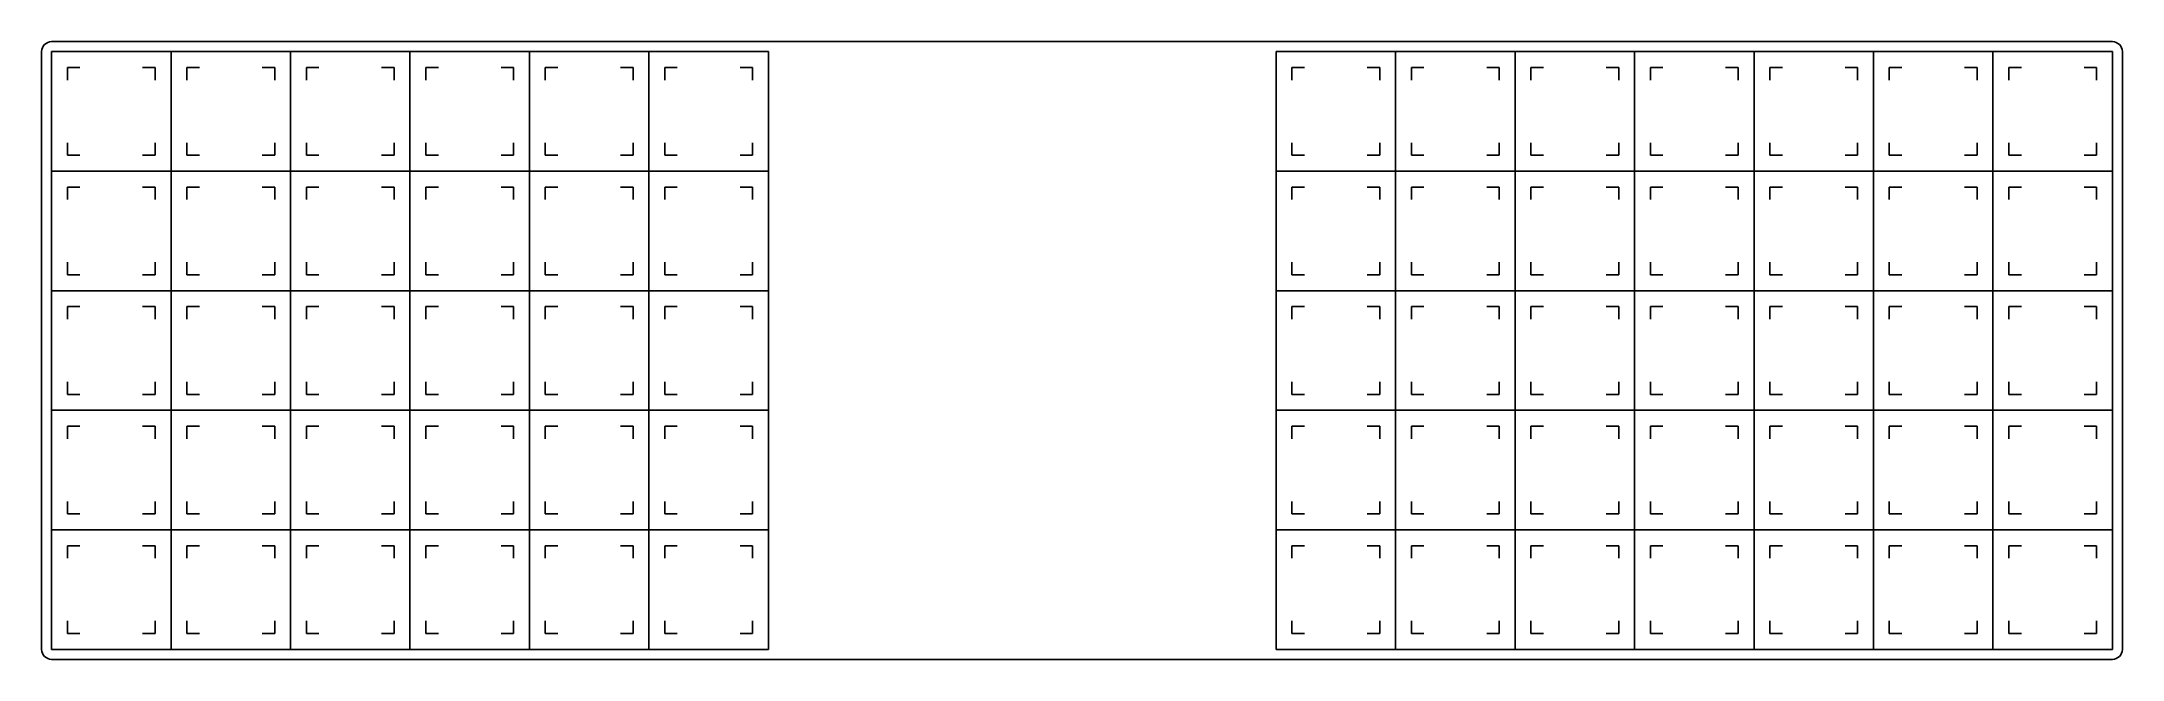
# Model space of a CAD drawing. Extents: x 17 to 349, y -151 to -52.
import ezdxf

# ---------------------------------------------------------------- set-up
doc = ezdxf.new("R2010")
doc.units = 0
doc.layers.add('BLACK', color=7, linetype='CONTINUOUS')

msp = doc.modelspace()

# ---------------------------------------------------------------- linework, layer by layer
at = {"layer": 'BLACK', "linetype": 'CONTINUOUS'}
for p, q in [((347.662, -52.388), (19.05, -52.388)), ((17.462, -53.975), (17.462, -149.225)), ((19.05, -53.975), (38.1, -53.975)), ((19.05, -73.025), (19.05, -53.975)), ((38.1, -53.975), (38.1, -73.025)), ((38.1, -53.975), (57.15, -53.975)), ((38.1, -73.025), (38.1, -53.975)), ((57.15, -53.975), (57.15, -73.025)), ((57.15, -53.975), (76.2, -53.975)), ((57.15, -73.025), (57.15, -53.975)), ((76.2, -53.975), (76.2, -73.025)), ((76.2, -53.975), (95.25, -53.975)), ((76.2, -73.025), (76.2, -53.975)), ((95.25, -53.975), (95.25, -73.025)), ((95.25, -53.975), (114.3, -53.975)), ((95.25, -73.025), (95.25, -53.975)), ((114.3, -53.975), (114.3, -73.025)), ((114.3, -53.975), (133.35, -53.975)), ((114.3, -73.025), (114.3, -53.975)), ((133.35, -53.975), (133.35, -73.025)), ((214.312, -73.025), (214.312, -53.975)), ((214.312, -53.975), (233.362, -53.975)), ((233.362, -53.975), (233.362, -73.025)), ((233.362, -73.025), (233.362, -53.975)), ((233.362, -53.975), (252.412, -53.975)), ((252.412, -53.975), (252.412, -73.025)), ((252.412, -73.025), (252.412, -53.975)), ((252.412, -53.975), (271.462, -53.975)), ((271.462, -53.975), (271.462, -73.025)), ((271.462, -73.025), (271.462, -53.975)), ((271.462, -53.975), (290.512, -53.975)), ((290.512, -53.975), (290.512, -73.025)), ((290.512, -73.025), (290.512, -53.975)), ((290.512, -53.975), (309.562, -53.975)), ((309.562, -53.975), (309.562, -73.025)), ((309.562, -73.025), (309.562, -53.975)), ((309.562, -53.975), (328.613, -53.975)), ((328.613, -53.975), (328.613, -73.025)), ((328.613, -73.025), (328.613, -53.975)), ((328.613, -53.975), (347.662, -53.975)), ((347.662, -53.975), (347.662, -73.025)), ((349.25, -149.225), (349.25, -53.975)), ((23.575, -56.5), (21.575, -56.5)), ((21.575, -56.5), (21.575, -58.5)), ((33.575, -56.5), (35.575, -56.5)), ((35.575, -56.5), (35.575, -58.5)), ((42.625, -56.5), (40.625, -56.5)), ((40.625, -56.5), (40.625, -58.5)), ((52.625, -56.5), (54.625, -56.5)), ((54.625, -56.5), (54.625, -58.5)), ((61.675, -56.5), (59.675, -56.5)), ((59.675, -56.5), (59.675, -58.5)), ((71.675, -56.5), (73.675, -56.5)), ((73.675, -56.5), (73.675, -58.5)), ((80.725, -56.5), (78.725, -56.5)), ((78.725, -56.5), (78.725, -58.5)), ((90.725, -56.5), (92.725, -56.5)), ((92.725, -56.5), (92.725, -58.5)), ((99.775, -56.5), (97.775, -56.5)), ((97.775, -56.5), (97.775, -58.5)), ((109.775, -56.5), (111.775, -56.5)), ((111.775, -56.5), (111.775, -58.5)), ((118.825, -56.5), (116.825, -56.5)), ((116.825, -56.5), (116.825, -58.5)), ((128.825, -56.5), (130.825, -56.5)), ((130.825, -56.5), (130.825, -58.5)), ((216.837, -56.5), (216.837, -58.5)), ((218.837, -56.5), (216.837, -56.5)), ((228.837, -56.5), (230.837, -56.5)), ((230.837, -56.5), (230.837, -58.5)), ((235.887, -56.5), (235.887, -58.5)), ((237.887, -56.5), (235.887, -56.5)), ((247.887, -56.5), (249.887, -56.5)), ((249.887, -56.5), (249.887, -58.5)), ((254.938, -56.5), (254.938, -58.5)), ((256.938, -56.5), (254.938, -56.5)), ((266.938, -56.5), (268.938, -56.5)), ((268.938, -56.5), (268.938, -58.5)), ((273.988, -56.5), (273.988, -58.5)), ((275.988, -56.5), (273.988, -56.5)), ((285.988, -56.5), (287.988, -56.5)), ((287.988, -56.5), (287.988, -58.5)), ((293.037, -56.5), (293.037, -58.5)), ((295.037, -56.5), (293.037, -56.5)), ((305.037, -56.5), (307.037, -56.5)), ((307.037, -56.5), (307.037, -58.5)), ((312.087, -56.5), (312.087, -58.5)), ((314.087, -56.5), (312.087, -56.5)), ((324.087, -56.5), (326.087, -56.5)), ((326.087, -56.5), (326.087, -58.5)), ((331.137, -56.5), (331.137, -58.5)), ((333.137, -56.5), (331.137, -56.5)), ((343.137, -56.5), (345.137, -56.5)), ((345.137, -56.5), (345.137, -58.5)), ((21.575, -68.5), (21.575, -70.5)), ((35.575, -70.5), (35.575, -68.5)), ((40.625, -68.5), (40.625, -70.5)), ((54.625, -70.5), (54.625, -68.5)), ((59.675, -68.5), (59.675, -70.5)), ((73.675, -70.5), (73.675, -68.5)), ((78.725, -68.5), (78.725, -70.5)), ((92.725, -70.5), (92.725, -68.5)), ((97.775, -68.5), (97.775, -70.5)), ((111.775, -70.5), (111.775, -68.5)), ((116.825, -68.5), (116.825, -70.5)), ((130.825, -70.5), (130.825, -68.5)), ((216.837, -68.5), (216.837, -70.5)), ((230.837, -70.5), (230.837, -68.5)), ((235.887, -68.5), (235.887, -70.5)), ((249.887, -70.5), (249.887, -68.5)), ((254.938, -68.5), (254.938, -70.5)), ((268.938, -70.5), (268.938, -68.5)), ((273.988, -68.5), (273.988, -70.5)), ((287.988, -70.5), (287.988, -68.5)), ((293.037, -68.5), (293.037, -70.5)), ((307.037, -70.5), (307.037, -68.5)), ((312.087, -68.5), (312.087, -70.5)), ((326.087, -70.5), (326.087, -68.5)), ((331.137, -68.5), (331.137, -70.5)), ((345.137, -70.5), (345.137, -68.5)), ((21.575, -70.5), (23.575, -70.5)), ((33.575, -70.5), (35.575, -70.5)), ((40.625, -70.5), (42.625, -70.5)), ((52.625, -70.5), (54.625, -70.5)), ((59.675, -70.5), (61.675, -70.5)), ((71.675, -70.5), (73.675, -70.5)), ((78.725, -70.5), (80.725, -70.5)), ((90.725, -70.5), (92.725, -70.5)), ((97.775, -70.5), (99.775, -70.5)), ((109.775, -70.5), (111.775, -70.5)), ((116.825, -70.5), (118.825, -70.5)), ((128.825, -70.5), (130.825, -70.5)), ((216.837, -70.5), (218.837, -70.5)), ((228.837, -70.5), (230.837, -70.5)), ((235.887, -70.5), (237.887, -70.5)), ((247.887, -70.5), (249.887, -70.5)), ((254.938, -70.5), (256.938, -70.5)), ((266.938, -70.5), (268.938, -70.5)), ((273.988, -70.5), (275.988, -70.5)), ((285.988, -70.5), (287.988, -70.5)), ((293.037, -70.5), (295.037, -70.5)), ((305.037, -70.5), (307.037, -70.5)), ((312.087, -70.5), (314.087, -70.5)), ((324.087, -70.5), (326.087, -70.5)), ((331.137, -70.5), (333.137, -70.5)), ((343.137, -70.5), (345.137, -70.5)), ((19.05, -73.025), (38.1, -73.025)), ((19.05, -92.075), (19.05, -73.025)), ((38.1, -73.025), (19.05, -73.025)), ((23.575, -75.55), (21.575, -75.55)), ((21.575, -75.55), (21.575, -77.55)), ((33.575, -75.55), (35.575, -75.55)), ((35.575, -75.55), (35.575, -77.55)), ((38.1, -73.025), (38.1, -92.075)), ((38.1, -73.025), (57.15, -73.025)), ((38.1, -92.075), (38.1, -73.025)), ((57.15, -73.025), (38.1, -73.025)), ((42.625, -75.55), (40.625, -75.55)), ((40.625, -75.55), (40.625, -77.55)), ((52.625, -75.55), (54.625, -75.55)), ((54.625, -75.55), (54.625, -77.55)), ((57.15, -73.025), (57.15, -92.075)), ((57.15, -73.025), (76.2, -73.025)), ((57.15, -92.075), (57.15, -73.025)), ((76.2, -73.025), (57.15, -73.025)), ((61.675, -75.55), (59.675, -75.55)), ((59.675, -75.55), (59.675, -77.55)), ((71.675, -75.55), (73.675, -75.55)), ((73.675, -75.55), (73.675, -77.55)), ((76.2, -73.025), (76.2, -92.075)), ((76.2, -73.025), (95.25, -73.025)), ((76.2, -92.075), (76.2, -73.025)), ((95.25, -73.025), (76.2, -73.025)), ((80.725, -75.55), (78.725, -75.55)), ((78.725, -75.55), (78.725, -77.55)), ((90.725, -75.55), (92.725, -75.55)), ((92.725, -75.55), (92.725, -77.55)), ((95.25, -73.025), (95.25, -92.075)), ((95.25, -73.025), (114.3, -73.025)), ((95.25, -92.075), (95.25, -73.025)), ((114.3, -73.025), (95.25, -73.025)), ((99.775, -75.55), (97.775, -75.55)), ((97.775, -75.55), (97.775, -77.55)), ((109.775, -75.55), (111.775, -75.55)), ((111.775, -75.55), (111.775, -77.55)), ((114.3, -73.025), (114.3, -92.075)), ((114.3, -73.025), (133.35, -73.025)), ((114.3, -92.075), (114.3, -73.025)), ((133.35, -73.025), (114.3, -73.025)), ((118.825, -75.55), (116.825, -75.55)), ((116.825, -75.55), (116.825, -77.55)), ((128.825, -75.55), (130.825, -75.55)), ((130.825, -75.55), (130.825, -77.55)), ((133.35, -73.025), (133.35, -92.075)), ((214.312, -92.075), (214.312, -73.025)), ((214.312, -73.025), (233.362, -73.025)), ((233.362, -73.025), (214.312, -73.025)), ((216.837, -75.55), (216.837, -77.55)), ((218.837, -75.55), (216.837, -75.55)), ((228.837, -75.55), (230.837, -75.55)), ((230.837, -75.55), (230.837, -77.55)), ((233.362, -73.025), (233.362, -92.075)), ((233.362, -92.075), (233.362, -73.025)), ((233.362, -73.025), (252.412, -73.025)), ((252.412, -73.025), (233.362, -73.025)), ((235.887, -75.55), (235.887, -77.55)), ((237.887, -75.55), (235.887, -75.55)), ((247.887, -75.55), (249.887, -75.55)), ((249.887, -75.55), (249.887, -77.55)), ((252.412, -73.025), (252.412, -92.075)), ((252.412, -92.075), (252.412, -73.025)), ((252.412, -73.025), (271.462, -73.025)), ((271.462, -73.025), (252.412, -73.025)), ((254.938, -75.55), (254.938, -77.55)), ((256.938, -75.55), (254.938, -75.55)), ((266.938, -75.55), (268.938, -75.55)), ((268.938, -75.55), (268.938, -77.55)), ((271.462, -73.025), (271.462, -92.075)), ((271.462, -92.075), (271.462, -73.025)), ((271.462, -73.025), (290.512, -73.025)), ((290.512, -73.025), (271.462, -73.025)), ((273.988, -75.55), (273.988, -77.55)), ((275.988, -75.55), (273.988, -75.55)), ((285.988, -75.55), (287.988, -75.55)), ((287.988, -75.55), (287.988, -77.55)), ((290.512, -73.025), (290.512, -92.075)), ((290.512, -92.075), (290.512, -73.025)), ((290.512, -73.025), (309.562, -73.025)), ((309.562, -73.025), (290.512, -73.025)), ((293.037, -75.55), (293.037, -77.55)), ((295.037, -75.55), (293.037, -75.55)), ((305.037, -75.55), (307.037, -75.55)), ((307.037, -75.55), (307.037, -77.55)), ((309.562, -73.025), (309.562, -92.075)), ((309.562, -92.075), (309.562, -73.025)), ((309.562, -73.025), (328.613, -73.025)), ((328.613, -73.025), (309.562, -73.025)), ((312.087, -75.55), (312.087, -77.55)), ((314.087, -75.55), (312.087, -75.55)), ((324.087, -75.55), (326.087, -75.55)), ((326.087, -75.55), (326.087, -77.55)), ((328.613, -73.025), (328.613, -92.075)), ((328.613, -92.075), (328.613, -73.025)), ((328.613, -73.025), (347.662, -73.025)), ((347.662, -73.025), (328.613, -73.025)), ((331.137, -75.55), (331.137, -77.55)), ((333.137, -75.55), (331.137, -75.55)), ((343.137, -75.55), (345.137, -75.55)), ((345.137, -75.55), (345.137, -77.55)), ((347.662, -73.025), (347.662, -92.075)), ((21.575, -87.55), (21.575, -89.55)), ((21.575, -89.55), (23.575, -89.55)), ((33.575, -89.55), (35.575, -89.55)), ((35.575, -89.55), (35.575, -87.55)), ((40.625, -87.55), (40.625, -89.55)), ((40.625, -89.55), (42.625, -89.55)), ((52.625, -89.55), (54.625, -89.55)), ((54.625, -89.55), (54.625, -87.55)), ((59.675, -87.55), (59.675, -89.55)), ((59.675, -89.55), (61.675, -89.55)), ((71.675, -89.55), (73.675, -89.55)), ((73.675, -89.55), (73.675, -87.55)), ((78.725, -87.55), (78.725, -89.55)), ((78.725, -89.55), (80.725, -89.55)), ((90.725, -89.55), (92.725, -89.55)), ((92.725, -89.55), (92.725, -87.55)), ((97.775, -87.55), (97.775, -89.55)), ((97.775, -89.55), (99.775, -89.55)), ((109.775, -89.55), (111.775, -89.55)), ((111.775, -89.55), (111.775, -87.55)), ((116.825, -87.55), (116.825, -89.55)), ((116.825, -89.55), (118.825, -89.55)), ((128.825, -89.55), (130.825, -89.55)), ((130.825, -89.55), (130.825, -87.55)), ((216.837, -87.55), (216.837, -89.55)), ((216.837, -89.55), (218.837, -89.55)), ((228.837, -89.55), (230.837, -89.55)), ((230.837, -89.55), (230.837, -87.55)), ((235.887, -87.55), (235.887, -89.55)), ((235.887, -89.55), (237.887, -89.55)), ((247.887, -89.55), (249.887, -89.55)), ((249.887, -89.55), (249.887, -87.55)), ((254.938, -87.55), (254.938, -89.55)), ((254.938, -89.55), (256.938, -89.55)), ((266.938, -89.55), (268.938, -89.55)), ((268.938, -89.55), (268.938, -87.55)), ((273.988, -87.55), (273.988, -89.55)), ((273.988, -89.55), (275.988, -89.55)), ((285.988, -89.55), (287.988, -89.55)), ((287.988, -89.55), (287.988, -87.55)), ((293.037, -87.55), (293.037, -89.55)), ((293.037, -89.55), (295.037, -89.55)), ((305.037, -89.55), (307.037, -89.55)), ((307.037, -89.55), (307.037, -87.55)), ((312.087, -87.55), (312.087, -89.55)), ((312.087, -89.55), (314.087, -89.55)), ((324.087, -89.55), (326.087, -89.55)), ((326.087, -89.55), (326.087, -87.55)), ((331.137, -87.55), (331.137, -89.55)), ((331.137, -89.55), (333.137, -89.55)), ((343.137, -89.55), (345.137, -89.55)), ((345.137, -89.55), (345.137, -87.55)), ((19.05, -92.075), (38.1, -92.075)), ((19.05, -111.125), (19.05, -92.075)), ((38.1, -92.075), (19.05, -92.075)), ((38.1, -92.075), (38.1, -111.125)), ((38.1, -92.075), (57.15, -92.075)), ((38.1, -111.125), (38.1, -92.075)), ((57.15, -92.075), (38.1, -92.075)), ((57.15, -92.075), (57.15, -111.125)), ((57.15, -92.075), (76.2, -92.075)), ((57.15, -111.125), (57.15, -92.075)), ((76.2, -92.075), (57.15, -92.075)), ((76.2, -92.075), (76.2, -111.125)), ((76.2, -92.075), (95.25, -92.075)), ((76.2, -111.125), (76.2, -92.075)), ((95.25, -92.075), (76.2, -92.075)), ((95.25, -92.075), (95.25, -111.125)), ((95.25, -92.075), (114.3, -92.075)), ((95.25, -111.125), (95.25, -92.075)), ((114.3, -92.075), (95.25, -92.075)), ((114.3, -92.075), (114.3, -111.125)), ((114.3, -92.075), (133.35, -92.075)), ((114.3, -111.125), (114.3, -92.075)), ((133.35, -92.075), (114.3, -92.075)), ((133.35, -92.075), (133.35, -111.125)), ((214.312, -111.125), (214.312, -92.075)), ((214.312, -92.075), (233.362, -92.075)), ((233.362, -92.075), (214.312, -92.075)), ((233.362, -92.075), (233.362, -111.125)), ((233.362, -111.125), (233.362, -92.075)), ((233.362, -92.075), (252.412, -92.075)), ((252.412, -92.075), (233.362, -92.075)), ((252.412, -92.075), (252.412, -111.125)), ((252.412, -111.125), (252.412, -92.075)), ((252.412, -92.075), (271.462, -92.075)), ((271.462, -92.075), (252.412, -92.075)), ((271.462, -92.075), (271.462, -111.125)), ((271.462, -111.125), (271.462, -92.075)), ((271.462, -92.075), (290.512, -92.075)), ((290.512, -92.075), (271.462, -92.075)), ((290.512, -92.075), (290.512, -111.125)), ((290.512, -111.125), (290.512, -92.075)), ((290.512, -92.075), (309.562, -92.075)), ((309.562, -92.075), (290.512, -92.075)), ((309.562, -92.075), (309.562, -111.125)), ((309.562, -111.125), (309.562, -92.075)), ((309.562, -92.075), (328.613, -92.075)), ((328.613, -92.075), (309.562, -92.075)), ((328.613, -92.075), (328.613, -111.125)), ((328.613, -111.125), (328.613, -92.075)), ((328.613, -92.075), (347.662, -92.075)), ((347.662, -92.075), (328.613, -92.075)), ((347.662, -92.075), (347.662, -111.125)), ((23.575, -94.6), (21.575, -94.6)), ((21.575, -94.6), (21.575, -96.6)), ((33.575, -94.6), (35.575, -94.6)), ((35.575, -94.6), (35.575, -96.6)), ((42.625, -94.6), (40.625, -94.6)), ((40.625, -94.6), (40.625, -96.6)), ((52.625, -94.6), (54.625, -94.6)), ((54.625, -94.6), (54.625, -96.6)), ((61.675, -94.6), (59.675, -94.6)), ((59.675, -94.6), (59.675, -96.6)), ((71.675, -94.6), (73.675, -94.6)), ((73.675, -94.6), (73.675, -96.6)), ((80.725, -94.6), (78.725, -94.6)), ((78.725, -94.6), (78.725, -96.6)), ((90.725, -94.6), (92.725, -94.6)), ((92.725, -94.6), (92.725, -96.6)), ((99.775, -94.6), (97.775, -94.6)), ((97.775, -94.6), (97.775, -96.6)), ((109.775, -94.6), (111.775, -94.6)), ((111.775, -94.6), (111.775, -96.6)), ((118.825, -94.6), (116.825, -94.6)), ((116.825, -94.6), (116.825, -96.6)), ((128.825, -94.6), (130.825, -94.6)), ((130.825, -94.6), (130.825, -96.6)), ((216.837, -94.6), (216.837, -96.6)), ((218.837, -94.6), (216.837, -94.6)), ((228.837, -94.6), (230.837, -94.6)), ((230.837, -94.6), (230.837, -96.6)), ((235.887, -94.6), (235.887, -96.6)), ((237.887, -94.6), (235.887, -94.6)), ((247.887, -94.6), (249.887, -94.6)), ((249.887, -94.6), (249.887, -96.6)), ((254.938, -94.6), (254.938, -96.6)), ((256.938, -94.6), (254.938, -94.6)), ((266.938, -94.6), (268.938, -94.6)), ((268.938, -94.6), (268.938, -96.6)), ((273.988, -94.6), (273.988, -96.6)), ((275.988, -94.6), (273.988, -94.6)), ((285.988, -94.6), (287.988, -94.6)), ((287.988, -94.6), (287.988, -96.6)), ((293.037, -94.6), (293.037, -96.6)), ((295.037, -94.6), (293.037, -94.6)), ((305.037, -94.6), (307.037, -94.6)), ((307.037, -94.6), (307.037, -96.6)), ((312.087, -94.6), (312.087, -96.6)), ((314.087, -94.6), (312.087, -94.6)), ((324.087, -94.6), (326.087, -94.6)), ((326.087, -94.6), (326.087, -96.6)), ((331.137, -94.6), (331.137, -96.6)), ((333.137, -94.6), (331.137, -94.6)), ((343.137, -94.6), (345.137, -94.6)), ((345.137, -94.6), (345.137, -96.6)), ((21.575, -106.6), (21.575, -108.6)), ((21.575, -108.6), (23.575, -108.6)), ((33.575, -108.6), (35.575, -108.6)), ((35.575, -108.6), (35.575, -106.6)), ((40.625, -106.6), (40.625, -108.6)), ((40.625, -108.6), (42.625, -108.6)), ((52.625, -108.6), (54.625, -108.6)), ((54.625, -108.6), (54.625, -106.6)), ((59.675, -106.6), (59.675, -108.6)), ((59.675, -108.6), (61.675, -108.6)), ((71.675, -108.6), (73.675, -108.6)), ((73.675, -108.6), (73.675, -106.6)), ((78.725, -106.6), (78.725, -108.6)), ((78.725, -108.6), (80.725, -108.6)), ((90.725, -108.6), (92.725, -108.6)), ((92.725, -108.6), (92.725, -106.6)), ((97.775, -106.6), (97.775, -108.6)), ((97.775, -108.6), (99.775, -108.6)), ((109.775, -108.6), (111.775, -108.6)), ((111.775, -108.6), (111.775, -106.6)), ((116.825, -106.6), (116.825, -108.6)), ((116.825, -108.6), (118.825, -108.6)), ((128.825, -108.6), (130.825, -108.6)), ((130.825, -108.6), (130.825, -106.6)), ((216.837, -106.6), (216.837, -108.6)), ((216.837, -108.6), (218.837, -108.6)), ((228.837, -108.6), (230.837, -108.6)), ((230.837, -108.6), (230.837, -106.6)), ((235.887, -106.6), (235.887, -108.6)), ((235.887, -108.6), (237.887, -108.6)), ((247.887, -108.6), (249.887, -108.6)), ((249.887, -108.6), (249.887, -106.6)), ((254.938, -106.6), (254.938, -108.6)), ((254.938, -108.6), (256.938, -108.6)), ((266.938, -108.6), (268.938, -108.6)), ((268.938, -108.6), (268.938, -106.6)), ((273.988, -106.6), (273.988, -108.6)), ((273.988, -108.6), (275.988, -108.6)), ((285.988, -108.6), (287.988, -108.6)), ((287.988, -108.6), (287.988, -106.6)), ((293.037, -106.6), (293.037, -108.6)), ((293.037, -108.6), (295.037, -108.6)), ((305.037, -108.6), (307.037, -108.6)), ((307.037, -108.6), (307.037, -106.6)), ((312.087, -106.6), (312.087, -108.6)), ((312.087, -108.6), (314.087, -108.6)), ((324.087, -108.6), (326.087, -108.6)), ((326.087, -108.6), (326.087, -106.6)), ((331.137, -106.6), (331.137, -108.6)), ((331.137, -108.6), (333.137, -108.6)), ((343.137, -108.6), (345.137, -108.6)), ((345.137, -108.6), (345.137, -106.6)), ((19.05, -111.125), (38.1, -111.125)), ((19.05, -130.175), (19.05, -111.125)), ((38.1, -111.125), (19.05, -111.125)), ((38.1, -111.125), (38.1, -130.175)), ((38.1, -111.125), (57.15, -111.125)), ((38.1, -130.175), (38.1, -111.125)), ((57.15, -111.125), (38.1, -111.125)), ((57.15, -111.125), (57.15, -130.175)), ((57.15, -111.125), (76.2, -111.125)), ((57.15, -130.175), (57.15, -111.125)), ((76.2, -111.125), (57.15, -111.125)), ((76.2, -111.125), (76.2, -130.175)), ((76.2, -111.125), (95.25, -111.125)), ((76.2, -130.175), (76.2, -111.125)), ((95.25, -111.125), (76.2, -111.125)), ((95.25, -111.125), (95.25, -130.175)), ((95.25, -111.125), (114.3, -111.125)), ((95.25, -130.175), (95.25, -111.125)), ((114.3, -111.125), (95.25, -111.125)), ((114.3, -111.125), (114.3, -130.175)), ((114.3, -111.125), (133.35, -111.125)), ((114.3, -130.175), (114.3, -111.125)), ((133.35, -111.125), (114.3, -111.125)), ((133.35, -111.125), (133.35, -130.175)), ((214.312, -130.175), (214.312, -111.125)), ((214.312, -111.125), (233.362, -111.125)), ((233.362, -111.125), (214.312, -111.125)), ((233.362, -111.125), (233.362, -130.175)), ((233.362, -130.175), (233.362, -111.125)), ((233.362, -111.125), (252.412, -111.125)), ((252.412, -111.125), (233.362, -111.125)), ((252.412, -111.125), (252.412, -130.175)), ((252.412, -130.175), (252.412, -111.125)), ((252.412, -111.125), (271.462, -111.125)), ((271.462, -111.125), (252.412, -111.125)), ((271.462, -111.125), (271.462, -130.175)), ((271.462, -130.175), (271.462, -111.125)), ((271.462, -111.125), (290.512, -111.125)), ((290.512, -111.125), (271.462, -111.125)), ((290.512, -111.125), (290.512, -130.175)), ((290.512, -130.175), (290.512, -111.125)), ((290.512, -111.125), (309.562, -111.125)), ((309.562, -111.125), (290.512, -111.125)), ((309.562, -111.125), (309.562, -130.175)), ((309.562, -130.175), (309.562, -111.125)), ((309.562, -111.125), (328.613, -111.125)), ((328.613, -111.125), (309.562, -111.125)), ((328.613, -111.125), (328.613, -130.175)), ((328.613, -130.175), (328.613, -111.125)), ((328.613, -111.125), (347.662, -111.125)), ((347.662, -111.125), (328.613, -111.125)), ((347.662, -111.125), (347.662, -130.175)), ((23.575, -113.65), (21.575, -113.65)), ((21.575, -113.65), (21.575, -115.65)), ((33.575, -113.65), (35.575, -113.65)), ((35.575, -113.65), (35.575, -115.65)), ((42.625, -113.65), (40.625, -113.65)), ((40.625, -113.65), (40.625, -115.65)), ((52.625, -113.65), (54.625, -113.65)), ((54.625, -113.65), (54.625, -115.65)), ((61.675, -113.65), (59.675, -113.65)), ((59.675, -113.65), (59.675, -115.65)), ((71.675, -113.65), (73.675, -113.65)), ((73.675, -113.65), (73.675, -115.65)), ((80.725, -113.65), (78.725, -113.65)), ((78.725, -113.65), (78.725, -115.65)), ((90.725, -113.65), (92.725, -113.65)), ((92.725, -113.65), (92.725, -115.65)), ((99.775, -113.65), (97.775, -113.65)), ((97.775, -113.65), (97.775, -115.65)), ((109.775, -113.65), (111.775, -113.65)), ((111.775, -113.65), (111.775, -115.65)), ((118.825, -113.65), (116.825, -113.65)), ((116.825, -113.65), (116.825, -115.65)), ((128.825, -113.65), (130.825, -113.65)), ((130.825, -113.65), (130.825, -115.65)), ((216.837, -113.65), (216.837, -115.65)), ((218.837, -113.65), (216.837, -113.65)), ((228.837, -113.65), (230.837, -113.65)), ((230.837, -113.65), (230.837, -115.65)), ((235.887, -113.65), (235.887, -115.65)), ((237.887, -113.65), (235.887, -113.65)), ((247.887, -113.65), (249.887, -113.65)), ((249.887, -113.65), (249.887, -115.65)), ((254.938, -113.65), (254.938, -115.65)), ((256.938, -113.65), (254.938, -113.65)), ((266.938, -113.65), (268.938, -113.65)), ((268.938, -113.65), (268.938, -115.65)), ((273.988, -113.65), (273.988, -115.65)), ((275.988, -113.65), (273.988, -113.65)), ((285.988, -113.65), (287.988, -113.65)), ((287.988, -113.65), (287.988, -115.65)), ((293.037, -113.65), (293.037, -115.65)), ((295.037, -113.65), (293.037, -113.65)), ((305.037, -113.65), (307.037, -113.65)), ((307.037, -113.65), (307.037, -115.65)), ((312.087, -113.65), (312.087, -115.65)), ((314.087, -113.65), (312.087, -113.65)), ((324.087, -113.65), (326.087, -113.65)), ((326.087, -113.65), (326.087, -115.65)), ((331.137, -113.65), (331.137, -115.65)), ((333.137, -113.65), (331.137, -113.65)), ((343.137, -113.65), (345.137, -113.65)), ((345.137, -113.65), (345.137, -115.65)), ((21.575, -125.65), (21.575, -127.65)), ((35.575, -127.65), (35.575, -125.65)), ((40.625, -125.65), (40.625, -127.65)), ((54.625, -127.65), (54.625, -125.65)), ((59.675, -125.65), (59.675, -127.65)), ((73.675, -127.65), (73.675, -125.65)), ((78.725, -125.65), (78.725, -127.65)), ((92.725, -127.65), (92.725, -125.65)), ((97.775, -125.65), (97.775, -127.65)), ((111.775, -127.65), (111.775, -125.65)), ((116.825, -125.65), (116.825, -127.65)), ((130.825, -127.65), (130.825, -125.65)), ((216.837, -125.65), (216.837, -127.65)), ((230.837, -127.65), (230.837, -125.65)), ((235.887, -125.65), (235.887, -127.65)), ((249.887, -127.65), (249.887, -125.65)), ((254.938, -125.65), (254.938, -127.65)), ((268.938, -127.65), (268.938, -125.65)), ((273.988, -125.65), (273.988, -127.65)), ((287.988, -127.65), (287.988, -125.65)), ((293.037, -125.65), (293.037, -127.65)), ((307.037, -127.65), (307.037, -125.65)), ((312.087, -125.65), (312.087, -127.65)), ((326.087, -127.65), (326.087, -125.65)), ((331.137, -125.65), (331.137, -127.65)), ((345.137, -127.65), (345.137, -125.65)), ((21.575, -127.65), (23.575, -127.65)), ((33.575, -127.65), (35.575, -127.65)), ((40.625, -127.65), (42.625, -127.65)), ((52.625, -127.65), (54.625, -127.65)), ((59.675, -127.65), (61.675, -127.65)), ((71.675, -127.65), (73.675, -127.65)), ((78.725, -127.65), (80.725, -127.65)), ((90.725, -127.65), (92.725, -127.65)), ((97.775, -127.65), (99.775, -127.65)), ((109.775, -127.65), (111.775, -127.65)), ((116.825, -127.65), (118.825, -127.65)), ((128.825, -127.65), (130.825, -127.65)), ((216.837, -127.65), (218.837, -127.65)), ((228.837, -127.65), (230.837, -127.65)), ((235.887, -127.65), (237.887, -127.65)), ((247.887, -127.65), (249.887, -127.65)), ((254.938, -127.65), (256.938, -127.65)), ((266.938, -127.65), (268.938, -127.65)), ((273.988, -127.65), (275.988, -127.65)), ((285.988, -127.65), (287.988, -127.65)), ((293.037, -127.65), (295.037, -127.65)), ((305.037, -127.65), (307.037, -127.65)), ((312.087, -127.65), (314.087, -127.65)), ((324.087, -127.65), (326.087, -127.65)), ((331.137, -127.65), (333.137, -127.65)), ((343.137, -127.65), (345.137, -127.65)), ((19.05, -130.175), (38.1, -130.175)), ((19.05, -149.225), (19.05, -130.175)), ((38.1, -130.175), (19.05, -130.175)), ((23.575, -132.7), (21.575, -132.7)), ((21.575, -132.7), (21.575, -134.7)), ((33.575, -132.7), (35.575, -132.7)), ((35.575, -132.7), (35.575, -134.7)), ((38.1, -130.175), (38.1, -149.225)), ((38.1, -130.175), (57.15, -130.175)), ((38.1, -149.225), (38.1, -130.175)), ((57.15, -130.175), (38.1, -130.175)), ((42.625, -132.7), (40.625, -132.7)), ((40.625, -132.7), (40.625, -134.7)), ((52.625, -132.7), (54.625, -132.7)), ((54.625, -132.7), (54.625, -134.7)), ((57.15, -130.175), (57.15, -149.225)), ((57.15, -130.175), (76.2, -130.175)), ((57.15, -149.225), (57.15, -130.175)), ((76.2, -130.175), (57.15, -130.175)), ((61.675, -132.7), (59.675, -132.7)), ((59.675, -132.7), (59.675, -134.7)), ((71.675, -132.7), (73.675, -132.7)), ((73.675, -132.7), (73.675, -134.7)), ((76.2, -130.175), (76.2, -149.225)), ((76.2, -130.175), (95.25, -130.175)), ((76.2, -149.225), (76.2, -130.175)), ((95.25, -130.175), (76.2, -130.175)), ((80.725, -132.7), (78.725, -132.7)), ((78.725, -132.7), (78.725, -134.7)), ((90.725, -132.7), (92.725, -132.7)), ((92.725, -132.7), (92.725, -134.7)), ((95.25, -130.175), (95.25, -149.225)), ((95.25, -130.175), (114.3, -130.175)), ((95.25, -149.225), (95.25, -130.175)), ((114.3, -130.175), (95.25, -130.175)), ((99.775, -132.7), (97.775, -132.7)), ((97.775, -132.7), (97.775, -134.7)), ((109.775, -132.7), (111.775, -132.7)), ((111.775, -132.7), (111.775, -134.7)), ((114.3, -130.175), (114.3, -149.225)), ((114.3, -130.175), (133.35, -130.175)), ((114.3, -149.225), (114.3, -130.175)), ((133.35, -130.175), (114.3, -130.175)), ((118.825, -132.7), (116.825, -132.7)), ((116.825, -132.7), (116.825, -134.7)), ((128.825, -132.7), (130.825, -132.7)), ((130.825, -132.7), (130.825, -134.7)), ((133.35, -130.175), (133.35, -149.225)), ((214.312, -149.225), (214.312, -130.175)), ((214.312, -130.175), (233.362, -130.175)), ((233.362, -130.175), (214.312, -130.175)), ((216.837, -132.7), (216.837, -134.7)), ((218.837, -132.7), (216.837, -132.7)), ((228.837, -132.7), (230.837, -132.7)), ((230.837, -132.7), (230.837, -134.7)), ((233.362, -130.175), (233.362, -149.225)), ((233.362, -149.225), (233.362, -130.175)), ((233.362, -130.175), (252.412, -130.175)), ((252.412, -130.175), (233.362, -130.175)), ((235.887, -132.7), (235.887, -134.7)), ((237.887, -132.7), (235.887, -132.7)), ((247.887, -132.7), (249.887, -132.7)), ((249.887, -132.7), (249.887, -134.7)), ((252.412, -130.175), (252.412, -149.225)), ((252.412, -149.225), (252.412, -130.175)), ((252.412, -130.175), (271.462, -130.175)), ((271.462, -130.175), (252.412, -130.175)), ((254.938, -132.7), (254.938, -134.7)), ((256.938, -132.7), (254.938, -132.7)), ((266.938, -132.7), (268.938, -132.7)), ((268.938, -132.7), (268.938, -134.7)), ((271.462, -130.175), (271.462, -149.225)), ((271.462, -149.225), (271.462, -130.175)), ((271.462, -130.175), (290.512, -130.175)), ((290.512, -130.175), (271.462, -130.175)), ((273.988, -132.7), (273.988, -134.7)), ((275.988, -132.7), (273.988, -132.7)), ((285.988, -132.7), (287.988, -132.7)), ((287.988, -132.7), (287.988, -134.7)), ((290.512, -130.175), (290.512, -149.225)), ((290.512, -149.225), (290.512, -130.175)), ((290.512, -130.175), (309.562, -130.175)), ((309.562, -130.175), (290.512, -130.175)), ((293.037, -132.7), (293.037, -134.7)), ((295.037, -132.7), (293.037, -132.7)), ((305.037, -132.7), (307.037, -132.7)), ((307.037, -132.7), (307.037, -134.7)), ((309.562, -130.175), (309.562, -149.225)), ((309.562, -149.225), (309.562, -130.175)), ((309.562, -130.175), (328.613, -130.175)), ((328.613, -130.175), (309.562, -130.175)), ((312.087, -132.7), (312.087, -134.7)), ((314.087, -132.7), (312.087, -132.7)), ((324.087, -132.7), (326.087, -132.7)), ((326.087, -132.7), (326.087, -134.7)), ((328.613, -130.175), (328.613, -149.225)), ((328.613, -149.225), (328.613, -130.175)), ((328.613, -130.175), (347.662, -130.175)), ((347.662, -130.175), (328.613, -130.175)), ((331.137, -132.7), (331.137, -134.7)), ((333.137, -132.7), (331.137, -132.7)), ((343.137, -132.7), (345.137, -132.7)), ((345.137, -132.7), (345.137, -134.7)), ((347.662, -130.175), (347.662, -149.225)), ((21.575, -144.7), (21.575, -146.7)), ((35.575, -146.7), (35.575, -144.7)), ((40.625, -144.7), (40.625, -146.7)), ((54.625, -146.7), (54.625, -144.7)), ((59.675, -144.7), (59.675, -146.7)), ((73.675, -146.7), (73.675, -144.7)), ((78.725, -144.7), (78.725, -146.7)), ((92.725, -146.7), (92.725, -144.7)), ((97.775, -144.7), (97.775, -146.7)), ((111.775, -146.7), (111.775, -144.7)), ((116.825, -144.7), (116.825, -146.7)), ((130.825, -146.7), (130.825, -144.7)), ((216.837, -144.7), (216.837, -146.7)), ((230.837, -146.7), (230.837, -144.7)), ((235.887, -144.7), (235.887, -146.7)), ((249.887, -146.7), (249.887, -144.7)), ((254.938, -144.7), (254.938, -146.7)), ((268.938, -146.7), (268.938, -144.7)), ((273.988, -144.7), (273.988, -146.7)), ((287.988, -146.7), (287.988, -144.7)), ((293.037, -144.7), (293.037, -146.7)), ((307.037, -146.7), (307.037, -144.7)), ((312.087, -144.7), (312.087, -146.7)), ((326.087, -146.7), (326.087, -144.7)), ((331.137, -144.7), (331.137, -146.7)), ((345.137, -146.7), (345.137, -144.7)), ((38.1, -149.225), (19.05, -149.225)), ((21.575, -146.7), (23.575, -146.7)), ((33.575, -146.7), (35.575, -146.7)), ((57.15, -149.225), (38.1, -149.225)), ((40.625, -146.7), (42.625, -146.7)), ((52.625, -146.7), (54.625, -146.7)), ((76.2, -149.225), (57.15, -149.225)), ((59.675, -146.7), (61.675, -146.7)), ((71.675, -146.7), (73.675, -146.7)), ((95.25, -149.225), (76.2, -149.225)), ((78.725, -146.7), (80.725, -146.7)), ((90.725, -146.7), (92.725, -146.7)), ((114.3, -149.225), (95.25, -149.225)), ((97.775, -146.7), (99.775, -146.7)), ((109.775, -146.7), (111.775, -146.7)), ((133.35, -149.225), (114.3, -149.225)), ((116.825, -146.7), (118.825, -146.7)), ((128.825, -146.7), (130.825, -146.7)), ((233.362, -149.225), (214.312, -149.225)), ((216.837, -146.7), (218.837, -146.7)), ((228.837, -146.7), (230.837, -146.7)), ((252.412, -149.225), (233.362, -149.225)), ((235.887, -146.7), (237.887, -146.7)), ((247.887, -146.7), (249.887, -146.7)), ((271.462, -149.225), (252.412, -149.225)), ((254.938, -146.7), (256.938, -146.7)), ((266.938, -146.7), (268.938, -146.7)), ((290.512, -149.225), (271.462, -149.225)), ((273.988, -146.7), (275.988, -146.7)), ((285.988, -146.7), (287.988, -146.7)), ((309.562, -149.225), (290.512, -149.225)), ((293.037, -146.7), (295.037, -146.7)), ((305.037, -146.7), (307.037, -146.7)), ((328.613, -149.225), (309.562, -149.225)), ((312.087, -146.7), (314.087, -146.7)), ((324.087, -146.7), (326.087, -146.7)), ((347.662, -149.225), (328.613, -149.225)), ((331.137, -146.7), (333.137, -146.7)), ((343.137, -146.7), (345.137, -146.7)), ((19.05, -150.812), (347.662, -150.812))]:
    msp.add_line(p, q, dxfattribs=at)
at = {"layer": 'BLACK'}
for centre, start, end in [((19.05, -53.975), 90, 180), ((347.662, -53.975), 0, 90), ((19.05, -149.225), 180, 270), ((347.662, -149.225), -90, 0)]:
    msp.add_arc(centre, 1.587, start, end, dxfattribs=at)

doc.saveas('drawing.dxf')
